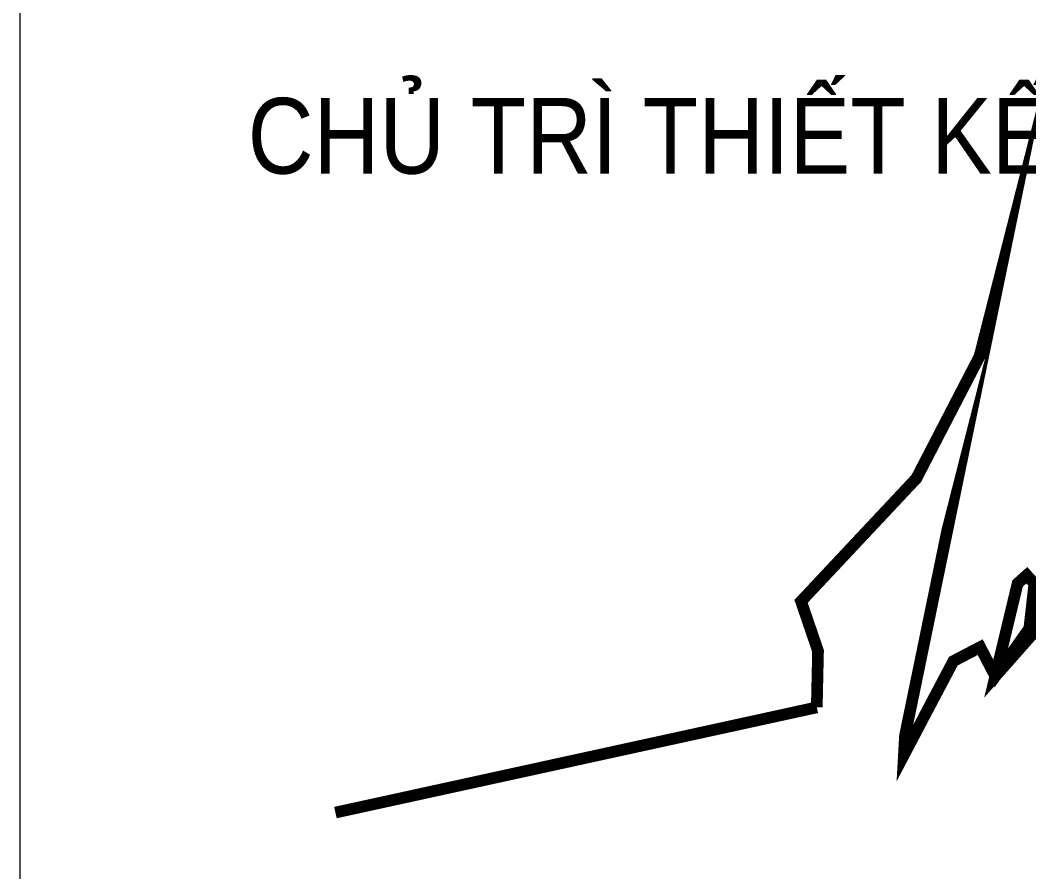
# Model space of a CAD drawing. Header units: millimetres. Extents: x -295047 to 263296, y -724756 to -308748.
# Drawn here: x -53324 to -52578, y -351795 to -351164 of the extents above; entities that cross this region are included whole.
import ezdxf
from ezdxf.enums import TextEntityAlignment as Align

# ---------------------------------------------------------------- set-up
doc = ezdxf.new("R2010")
doc.units = ezdxf.units.MM
doc.header["$MEASUREMENT"] = 0
for name, color, linetype, lineweight in [('Khungten_LCDI', 7, 'Continuous', 5), ('LC ISO', 153, 'Continuous', 13), ('LC Net thay', 7, 'Continuous', 25), ('LC Text1', 3, 'Continuous', 20)]:
    doc.layers.add(name, color=color, linetype=linetype, lineweight=lineweight)
doc.styles.add('Khungten', font='VHAVAN.TTF', dxfattribs={"width": 0.9, "height": 5000})
doc.styles.add('Title', font='VHBLACK.TTF', dxfattribs={"width": 0.8})

# ---------------------------------------------------------------- blocks, each defined once
blk = doc.blocks.new('lcdi KC')
at = {"layer": 'Khungten_LCDI', "color": 9, "lineweight": 15}
blk.add_lwpolyline([(36750, -1521.9), (40450, -1521.9), (40450, -3535.5), (36750, -3535.5)], close=True, dxfattribs=at)
at = {"layer": 'LC ISO', "const_width": 21.6}
for points in [[(38222.9, -2819), (38225.2, -2714.7), (38193.8, -2622.9), (38407, -2395.5), (38523.8, -2169.8), (38558.7, -2032.7), (38386, -2871.3), (38384, -2906.9), (38424.1, -2830.7), (38475.4, -2733.5), (38525, -2707.6), (38553, -2761.4), (38615.8, -2673.2), (38625.2, -2590.3), (38611.2, -2574.6), (38594.2, -2589.8), (38553, -2761.4), (38659, -2641.3)], [(37332.9, -3013.6), (38222.9, -2819)]]:
    blk.add_lwpolyline(points, dxfattribs=at)
at = {"color": 7, "style": 'Khungten', "width": 0.9}
blk.add_text('chñ tr× thiÕt kÕ - designed by', height=140, dxfattribs=at).set_placement((38565.6, -1831.8), align=Align.CENTER)
at = {"color": 7, "style": 'Khungten', "width": 0.8}
for tag, p in [('REVISION', (39498.8, -10746.3)), ('NGAYHT', (39546.1, -11609.4))]:
    blk.add_attdef(tag, text='', height=200, dxfattribs=at).set_placement(p, align=Align.CENTER)
at = {"layer": 'LC Text1', "style": 'Title', "width": 1.485915}
for tag, p, p2 in [('TENBANVE1', (36912.7, -8885.8), (40339.1, -8885.8)), ('TENBANVE2', (36912.7, -9562.5), (40339.1, -9562.5))]:
    blk.add_attdef(tag, text='', height=250, dxfattribs=at).set_placement(p, p2, align=Align.FIT)
at = {"layer": 'LC Text1', "style": 'Title', "width": 0.7}
blk.add_attdef('SOBANVE', text='', height=250, dxfattribs=at).set_placement((39562, -13896.2), align=Align.CENTER)

msp = doc.modelspace()

# ---------------------------------------------------------------- block references
at = {"layer": 'LC Net thay', "xscale": 0.3999999999995694, "yscale": 0.3999999999995694, "zscale": 0.3999999999995694}
msp.add_blockref('lcdi KC', (-68024.23, -350545.26), dxfattribs=at)

doc.saveas('drawing.dxf')
